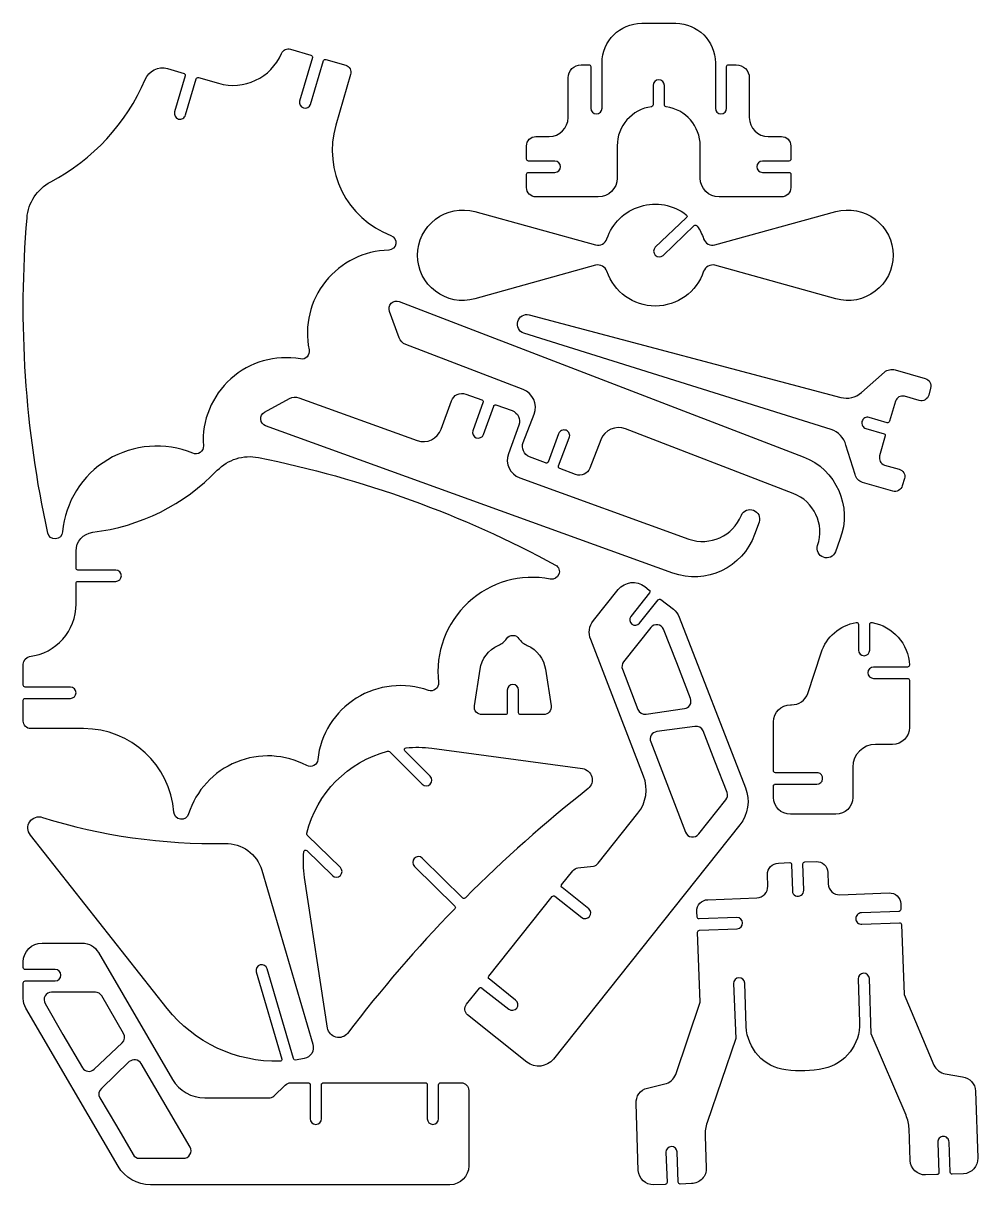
# Model space of a CAD drawing. Header units: metres. Extents: x 0 to 329, y 0 to 400.
import ezdxf

# ---------------------------------------------------------------- set-up
doc = ezdxf.new("R2010")
doc.units = ezdxf.units.M

msp = doc.modelspace()

# ---------------------------------------------------------------- linework, layer by layer
at = {"layer": '255', "color": 0}
for points in [[(261.4924, 340.4165), (240.0362, 340.4165, -0.4142), (233.5342, 346.9184), (233.5342, 357.9718, 0.3727), (221.8307, 371.4957, -0.4142), (221.1804, 372.146), (221.1804, 378.778, 1), (217.2795, 378.778), (217.2795, 372.146, -0.3575), (216.7591, 371.4957, 0.3755), (204.9256, 357.9718), (204.9256, 346.9184, -0.4142), (198.4237, 340.4165), (176.9675, 340.4165, -0.4142), (173.7165, 343.6675), (173.7165, 348.2189, -0.4142), (174.3668, 348.8692), (183.4694, 348.8692, 1), (183.4694, 352.7703), (174.3668, 352.7703, -0.4142), (173.7165, 353.4203), (173.7165, 357.9718, -0.4142), (176.9675, 361.2227), (181.5187, 361.2227, 0.4142), (188.0206, 367.7247), (188.0206, 381.3787, -0.4142), (192.572, 385.9302), (195.1727, 385.9302, -0.4142), (195.823, 385.2799), (195.823, 370.9756, 1), (199.7242, 370.9756), (199.7242, 386.5802, -0.4142), (213.3783, 400.2343), (219.2299, 400.2343), (225.0816, 400.2343, -0.4142), (238.7357, 386.5802), (238.7357, 370.9756, 1), (242.6369, 370.9756), (242.6369, 385.2799, -0.4142), (243.2871, 385.9302), (245.8878, 385.9302, -0.4142), (250.4393, 381.3787), (250.4393, 367.7247, 0.4142), (256.9412, 361.2227), (261.4924, 361.2227, -0.4142), (264.7434, 357.9718), (264.7434, 353.4203, -0.4142), (264.0931, 352.7703), (254.9905, 352.7703, 1), (254.9905, 348.8692), (264.0931, 348.8692, -0.4142), (264.7434, 348.2189), (264.7434, 343.6675, -0.4142), (261.4924, 340.4165)], [(8.82766, 224.6825, -0.0751), (1.6755, 333.1345, -0.2556), (9.86785, 345.6182, 0.1721), (42.37768, 380.8586, -0.3774), (50.04993, 384.6297), (55.77147, 382.9393, -0.3618), (56.16166, 382.1589), (52.52051, 369.6754, 0.4168), (53.88146, 367.2527, 0.4168), (56.2918, 368.635), (59.93271, 381.1187, -0.3618), (60.7131, 381.5089), (67.60497, 379.5582, 0.3787), (89.32149, 389.8311, -0.3817), (92.4423, 391.2618), (99.46455, 389.1811, -0.4142), (99.98465, 388.4008), (95.56336, 373.4464, 0.9596), (99.33441, 372.2761), (103.7557, 387.3606, -0.3618), (104.5361, 387.7505), (111.428, 385.8, -0.4142), (113.1186, 382.5491), (108.0471, 365.1239, 0.3913), (127.0328, 327.1526, -0.8164), (126.2524, 322.0811, 0.4674), (98.81431, 287.7509, -0.5386), (95.8234, 284.6301, 0.4858), (62.40353, 254.7212, -0.5755), (58.76238, 252.1205, 0.5056), (13.89919, 225.0724, -0.8789), (8.82766, 224.6825)], [(155.9012, 305.3062, -0.4958), (136.1547, 320.3256, -0.4958), (155.9012, 335.3452), (197.5134, 323.9017, 0.3919), (201.4146, 325.9823, -0.5145), (228.7228, 334.3048, -0.5), (228.7228, 333.2646), (218.0596, 323.1215, 0.9765), (220.7905, 320.2608), (231.4536, 330.5337, -0.4574), (232.4938, 330.4036, -0.0707), (234.7046, 325.9823, 0.3919), (238.6058, 323.9017), (280.218, 335.3452, -0.4958), (299.9645, 320.3256, -0.4958), (280.218, 305.3062), (238.6058, 316.8797, 0.3919), (234.7046, 314.799, -0.719), (201.4146, 314.799, 0.3919), (197.5134, 316.8797), (155.9012, 305.3062)], [(280.0879, 218.1803, -0.9747), (273.9761, 220.3911, 0.4033), (265.5237, 238.3363), (207.7866, 260.5729, 0.4142), (199.334, 256.8019), (195.5629, 247.049, -0.4051), (190.6215, 244.8382), (185.1598, 246.9189, -0.4956), (184.7696, 247.8291), (188.4108, 257.4521, 0.4233), (187.328, 260.0451, 0.4233), (184.7696, 258.8825), (181.1287, 249.1296, -0.4687), (180.2184, 248.8696), (174.7567, 250.9502, -0.4051), (172.5462, 255.8916), (176.3172, 265.6445, 0.4142), (172.5462, 274.0971), (132.104, 289.5715, -0.2167), (129.8935, 291.9122), (126.5124, 301.0151, -0.6398), (129.8935, 304.3959), (269.0347, 250.9502, -0.4142), (281.6484, 222.4717), (280.0879, 218.1803)], [(299.8539, 239.1167), (289.4508, 242.1076, -0.2615), (286.8498, 244.8382), (283.729, 254.9813, 0.25), (278.6575, 260.3129), (172.8062, 293.4727, -0.9578), (174.6268, 299.8447), (281.9084, 271.3662, 0.25), (289.0606, 273.0567), (296.9929, 280.0787, -0.2513), (300.634, 280.8591), (311.0372, 277.8682, -0.4285), (312.8577, 274.6172), (312.2075, 272.1464, -0.4285), (308.9565, 270.3258), (303.885, 271.7562, 0.4001), (300.764, 270.0658), (298.6836, 263.1736, -0.4142), (297.9032, 262.6535), (291.6613, 264.4741, 0.4168), (289.2389, 263.1134, 0.4168), (290.6211, 260.7031), (296.863, 258.8825, -0.3618), (297.2529, 258.1024), (295.3025, 251.2102, 0.4001), (296.9929, 248.0892), (302.0644, 246.6588, -0.4007), (303.885, 243.4078), (303.1049, 240.9373, -0.4285), (299.8539, 239.1167)], [(224.0414, 210.8983), (83.85976, 261.6134, -0.6329), (83.46981, 266.2947), (92.05235, 270.976, -0.22), (95.30331, 271.2361), (136.0052, 256.5418, 0.4142), (144.3277, 260.443), (147.8387, 270.1959, -0.4142), (152.7804, 272.5366), (158.372, 270.5859, -0.3618), (158.762, 269.8057), (155.2509, 259.9227, 0.4142), (156.4213, 257.4521, 0.4142), (158.8921, 258.6224), (162.4031, 268.3753, -0.4802), (163.1832, 268.7655), (168.7749, 266.8148, -0.4019), (171.1158, 261.8734), (167.4746, 251.9904, 0.4142), (171.3758, 243.6679), (229.6331, 222.6019, 0.4024), (247.7084, 230.7942, -0.9568), (253.8201, 228.4535), (252.2596, 224.1621, -0.4126), (224.0414, 210.8983)], [(57.33199, 127.9336, -0.8362), (52.26046, 128.5839, 0.3912), (21.18126, 157.3224), (2.97598, 157.3224, -0.4142), (0.37526, 159.9231), (0.37526, 167.0753, -0.4142), (1.02526, 167.7255), (16.63006, 167.7255, 1), (16.63006, 171.6267), (1.02526, 171.6267, -0.4142), (0.37526, 172.2769), (0.37526, 179.559, -0.3713), (2.58579, 182.1597, 0.379), (18.58054, 200.2351), (18.58054, 207.3873, -0.4142), (19.23078, 208.0375), (32.23461, 208.0375, 1), (32.23461, 211.9387), (19.23078, 211.9387, -0.4142), (18.58054, 212.5887), (18.58054, 218.4406, -0.3797), (24.30231, 224.9425, 0.1725), (67.21501, 246.2689, -0.2526), (81.38919, 250.6901, -0.0751), (183.7294, 213.6291, -0.8454), (181.9089, 208.8176, 0.5067), (143.4174, 173.1872, -0.5539), (139.9064, 170.4564, 0.4846), (101.8052, 146.6592, -0.5253), (98.03417, 144.5786, 0.4691), (57.33199, 127.9336)], [(173.8464, 42.4984), (153.4304, 58.75319, -0.403), (153.0404, 62.39434), (157.4617, 67.98597, -0.4582), (158.372, 67.98597), (167.6045, 60.70391, 0.4142), (170.3354, 61.09386, 0.4142), (169.9455, 63.82473), (160.8426, 71.10679, -0.4142), (160.7127, 72.01708), (182.5591, 99.45537, -0.4142), (183.4694, 99.58527), (192.7022, 92.30321, 0.9539), (195.1727, 95.29412), (185.94, 102.5762, -0.4142), (185.8101, 103.4865), (189.7113, 108.298, -0.2058), (191.4017, 109.3382), (196.7333, 109.9884, 0.1971), (198.4237, 111.0288), (212.0778, 128.1939, 0.2663), (214.0285, 140.9377), (195.823, 188.0114, -0.2723), (196.7333, 194.5133), (205.3158, 205.1765, -0.4142), (214.4184, 206.2169), (215.979, 205.0466, -0.4142), (216.1091, 204.1363), (209.6072, 195.9439, 0.9791), (212.5979, 193.6033), (219.0998, 201.6655, -0.4142), (220.0101, 201.7956), (224.3015, 198.4145, -0.1317), (226.2519, 195.6839), (249.1388, 136.9063, -0.2637), (247.1883, 124.1626), (182.9493, 43.53883, -0.4142), (173.8464, 42.4984)], [(214.9388, 162.2638), (228.0725, 164.2145, 0.5093), (230.1531, 167.7255), (225.4718, 179.9492), (220.9204, 191.5226, 0.5558), (216.4991, 192.1726), (207.1364, 180.3391, 0.2648), (206.7462, 177.7384), (212.0778, 163.9545, 0.3556), (214.9388, 162.2638)], [(264.6135, 127.8037, -0.4142), (258.7615, 133.6554), (258.7615, 137.5566, -0.4142), (259.4118, 138.2068), (273.7161, 138.2068, 0.9059), (274.1063, 142.108), (259.4118, 142.108, -0.4142), (258.7615, 142.758), (258.7615, 159.6631, -0.4142), (264.6135, 165.5147), (265.0034, 165.5147, 0.319), (270.595, 169.4159), (275.1465, 183.4602, -0.2749), (287.24, 193.8633, -0.4733), (288.0204, 193.2131), (288.0204, 184.3705, 1), (291.9214, 184.3705), (291.9214, 193.2131, -0.4733), (292.7017, 193.8633, -0.3518), (305.5754, 179.1688, -0.4142), (304.9252, 178.5188), (293.2218, 178.5188, 1), (293.2218, 174.6176), (304.9252, 174.6176, -0.4142), (305.5754, 173.9674), (305.5754, 157.7126, -0.4142), (299.7238, 151.8609), (293.8721, 151.8609, 0.4142), (286.0697, 144.0585), (286.0697, 133.6554, -0.4142), (280.218, 127.8037), (264.6135, 127.8037)], [(166.4342, 162.1339), (158.372, 162.1339, -0.4585), (155.771, 165.1248), (157.7218, 177.7384, -0.2649), (163.9636, 185.9308, 0.1442), (166.8244, 188.2717, -0.2544), (169.0352, 189.442, -0.2412), (171.1158, 188.2717, 0.1442), (173.9766, 185.9308, -0.2649), (180.2184, 177.7384), (182.1689, 165.1248, -0.4585), (179.5682, 162.1339), (171.6359, 162.1339, -0.4142), (170.9856, 162.7841), (170.9856, 170.5863, 1), (167.0844, 170.5863), (167.0844, 162.7841, -0.4142), (166.4342, 162.1339)], [(233.0139, 121.0417), (242.3768, 132.7451, 0.2648), (242.7668, 135.3458), (238.6058, 146.1391), (234.5744, 156.5422, 0.3429), (231.7137, 158.1028), (218.5797, 156.2822, 0.4962), (216.4991, 152.7712), (228.4627, 121.692, 0.5944), (233.0139, 121.0417)], [(112.0782, 52.38142, -0.6431), (105.1861, 54.202), (97.25379, 106.0872, -0.0569), (96.99374, 114.9298, -0.5518), (98.03417, 115.32), (106.8768, 106.7374, 1), (109.6074, 109.4683), (98.16407, 120.6516, -0.2624), (98.03417, 121.3018, -0.2741), (125.8624, 149.5202, -0.3231), (126.5124, 149.3901), (137.8258, 138.2068, 1), (140.5567, 140.9377), (131.844, 149.6501, -0.6692), (132.2342, 150.6906, -0.057), (141.0768, 150.5604), (192.9622, 143.5384, -0.6547), (194.9127, 136.6463, 0.0302), (152.6502, 99.06518, -0.4142), (151.7399, 98.93503), (137.8258, 112.7193, 0.9765), (135.095, 109.8585), (149.0091, 96.20441, -0.4582), (149.0091, 95.29412, 0.0303), (112.0782, 52.38142)], [(88.80139, 42.75845, -0.2354), (49.91979, 60.96396), (2.84584, 120.6516, -0.7493), (7.00708, 126.7633, 0.0809), (69.81573, 117.7908, -0.3362), (82.55952, 108.558), (100.1148, 48.61037, -0.4429), (97.12388, 43.66874), (94.13297, 43.14864, -0.3575), (93.48273, 43.66874), (84.3801, 74.61804, 0.9912), (80.6088, 73.5776), (89.45163, 43.53883, -0.4733), (88.80139, 42.75845)], [(217.5395, 0.23594, -0.4069), (212.2079, 5.17733), (211.4275, 28.19408, -0.3565), (215.3287, 33.52567), (221.3106, 34.95629, 0.2571), (225.0816, 38.20725), (233.5342, 63.17449), (232.624, 87.23168, -0.4142), (233.2742, 87.88192), (246.278, 88.40201, 0.9673), (246.1479, 92.30321), (233.1441, 91.78312, -0.4142), (232.4938, 92.43312), (232.3639, 94.38384, -0.4142), (236.135, 98.41494), (253.04, 99.06518, 0.4142), (256.8111, 103.0963), (256.6809, 106.9975, -0.4142), (260.4522, 111.0288), (264.3534, 111.1587, -0.4142), (265.0034, 110.5085), (265.2635, 101.4058, 1), (269.1647, 101.6659), (268.9046, 110.7685, -0.4142), (269.5548, 111.4188), (273.456, 111.5489, -0.4142), (277.4871, 107.7779), (277.6173, 103.8767, 0.4142), (281.6484, 100.1054), (298.5534, 100.7556, -0.4142), (302.5845, 96.98456), (302.5845, 95.03408, -0.3575), (302.0644, 94.38384), (289.0606, 93.86374, 0.424), (287.1089, 91.84577, 0.424), (289.1907, 89.96254), (302.1946, 90.48264, -0.4142), (302.8446, 89.8324), (303.7549, 65.77545), (314.0281, 41.45821, 0.2553), (317.929, 38.4673), (323.9109, 37.42687, -0.3571), (328.3321, 32.48548), (329.1125, 9.46872, -0.4142), (324.1709, 4.00699), (320.2699, 3.87709, -0.4142), (319.6197, 4.52709), (319.2295, 14.9302, 0.424), (317.2118, 16.88189, 0.424), (315.3283, 14.8003), (315.7185, 4.39718, -0.4142), (315.0683, 3.74694), (311.1671, 3.61704, -0.4069), (305.8355, 8.55843), (305.4455, 19.61179, 0.0905), (304.4051, 24.16298), (292.4417, 52.25128), (291.7915, 71.23693, 0.9673), (287.8903, 71.10679), (288.4104, 56.15247, -0.3656), (276.0568, 40.28787, -0.0839), (263.0529, 39.76754, -0.3685), (249.3989, 54.72209), (248.8788, 69.67641, 0.9673), (244.9776, 69.5465), (245.7577, 50.56085), (235.8749, 21.69217, 0.0915), (235.2247, 17.01082), (235.6149, 6.08761, -0.4215), (230.5433, 0.62613), (226.6421, 0.49598, -0.4142), (225.9919, 1.14622), (225.6017, 11.54934, 0.9673), (221.7007, 11.4192), (222.0907, 1.01608, -0.4142), (221.4407, 0.36608), (217.5395, 0.23594)], [(147.3186, 0.23594), (44.19801, 0.23594, -0.2648), (33.01475, 6.60771), (1.28531, 61.09386, -0.1317), (0.37526, 64.34482), (0.37526, 69.80655, -0.4142), (1.02526, 70.45679), (11.42838, 70.45679, 1), (11.42838, 74.35775), (1.02526, 74.35775, -0.4142), (0.37526, 75.00799), (0.37526, 76.95871, -0.4142), (6.87718, 83.46063), (20.66116, 83.46063, -0.2671), (26.25279, 80.20967), (51.74036, 36.51658, 0.2648), (62.92362, 30.1448), (84.90019, 30.1448, 0.1934), (86.72077, 30.79504), (90.62197, 34.5661, -0.1989), (92.4423, 35.34624), (98.55427, 35.34624, -0.4142), (99.20451, 34.69624), (99.20451, 22.99265, 1), (103.1055, 22.99265), (103.1055, 34.69624, -0.4142), (103.7557, 35.34624), (138.8663, 35.34624, -0.4142), (139.5163, 34.69624), (139.5163, 22.99265, 1), (143.4174, 22.99265), (143.4174, 34.69624, -0.4142), (144.0677, 35.34624), (151.2198, 35.34624, -0.4142), (153.8206, 32.74552), (153.8206, 6.73785, -0.4142), (147.3186, 0.23594)], [(24.82241, 40.02783), (34.44514, 49.13046, 0.3445), (34.96548, 52.38142), (27.42312, 65.25511, 0.2658), (25.2126, 66.55559), (10.12814, 66.55559, 0.5801), (7.91737, 62.65439), (14.0291, 51.99123), (20.7913, 40.54792, 0.4906), (24.82241, 40.02783)], [(55.51142, 9.33857, 0.5719), (57.85209, 13.23977), (40.94706, 41.9783, 0.4801), (36.91595, 42.62854), (27.29322, 33.39576, 0.3618), (26.77288, 30.1448), (32.49466, 20.52183), (38.21643, 10.63905, 0.2658), (40.42696, 9.33857), (55.51142, 9.33857)]]:
    msp.add_lwpolyline(points, format="xyb", close=True, dxfattribs=at)

doc.saveas('drawing.dxf')
